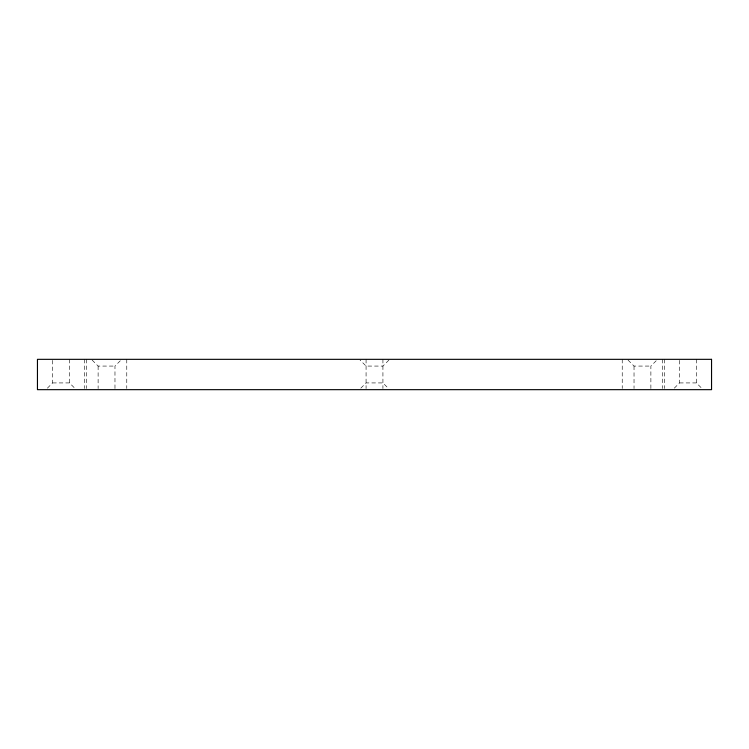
<?xml version="1.0" encoding="UTF-8"?>
<svg xmlns="http://www.w3.org/2000/svg" width="749" height="749" viewBox="0 0 749 749"><rect width="100%" height="100%" fill="white"/><g stroke="black" fill="none" stroke-linecap="round" stroke-linejoin="round"><path stroke-width="0.56" stroke-dasharray="3.75 2.81" d="M47.374 388.169L52.617 382.926L52.617 359.333M114.972 388.544L114.972 366.074L120.963 360.082M360.831 388.169L366.074 382.926L382.926 382.926L388.169 388.169M388.918 360.082L382.926 366.074L366.074 366.074L360.082 360.082M650.881 388.544L650.881 366.074L656.873 360.082M674.287 388.169L679.53 382.926L679.53 359.333M92.127 360.082L98.119 366.074L114.972 366.074M628.036 360.082L634.029 366.074L650.881 366.074M52.617 382.926L69.47 382.926L74.713 388.169M679.53 382.926L696.383 382.926L701.626 388.169M696.383 359.333L696.383 382.926M664.363 359.333L664.363 388.497M662.678 359.333L662.678 388.497M634.029 366.074L634.029 388.544M622.232 359.333L622.232 388.497M382.926 359.333L382.926 388.544M366.074 359.333L366.074 388.544M126.768 359.333L126.768 388.497M98.119 366.074L98.119 388.544M86.322 359.333L86.322 388.497M84.637 359.333L84.637 388.497M69.47 359.333L69.47 382.926"/><path stroke-width="1.12" d="M711.55 359.333L37.45 359.333L37.45 389.667L711.55 389.667L711.55 359.333"/></g></svg>
